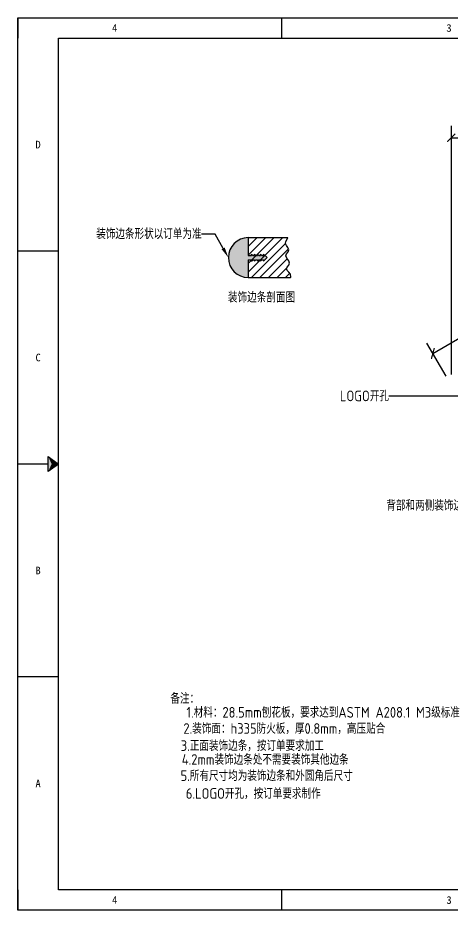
# Model space of a CAD drawing. Header units: millimetres. Extents: x -8883 to 24658, y -3888 to 19148.
# Drawn here: x 4 to 1632, y 2 to 3353 of the extents above; entities that cross this region are included whole.
import ezdxf
from ezdxf import colors
from ezdxf.entities.mleader import LeaderData, LeaderLine
from ezdxf.enums import TextEntityAlignment as Align
from ezdxf.math import Vec2, Vec3

# ---------------------------------------------------------------- set-up
doc = ezdxf.new("R2010")
doc.units = ezdxf.units.MM
doc.header["$MEASUREMENT"] = 0
doc.linetypes.add('DOT', pattern=[0.2, 0.1, -0.1])
for name, color, linetype in [('ATTACHMENT', 7, 'Continuous'), ('DIM', 254, 'Continuous'), ('print', 30, 'Continuous'), ('TITLEBLOCK', 7, 'Continuous')]:
    doc.layers.add(name, color=color, linetype=linetype)
doc.styles.add('Dartop', font='')
doc.styles.add('Dartop Text Style', font='gbenor.shx', dxfattribs={"bigfont": 'gbcbig.shx'})
doc.styles.get('Dartop').set_extended_font_data('FangSong_GB2312')
doc.dimstyles.new('Dartop DIM Style', dxfattribs={"dimscale": 20, "dimtxt": 2.5, "dimasz": 1.5, "dimexe": 2.25, "dimexo": 2, "dimtad": 1, "dimdsep": 46, "dimtxsty": 'Dartop Text Style', "dimblk": 'ARCHTICK', "dimcen": 0.09, "dimadec": 1, "dimazin": 0, "dimtfac": 1, "dimtofl": 0, "dimtmove": 0, "dimatfit": 1, "dimfxl": 1, "dimtolj": 1, "dimtzin": 0, "dimarcsym": 0})

# ---------------------------------------------------------------- blocks, each defined once
blk = doc.blocks.new('*U4')
at = {"color": 254, "linetype": 'Continuous', "extrusion": (0, 0, -1)}
for points in [[(-0.833, 11), (-0.75, 10.812), (-0.75, 11.188)], [(-0.833, 11), (-0.75, 11.188), (-1, 11)], [(-0.833, 11), (-1, 11), (-0.75, 10.812)]]:
    blk.add_solid(points, dxfattribs=at)
blk = doc.blocks.new('_ArchTick')
at = {"color": 0, "linetype": 'ByBlock', "const_width": 0.15}
blk.add_lwpolyline([(-0.5, -0.5), (0.5, 0.5)], dxfattribs=at)
blk = doc.blocks.new('*D9')
at = {"layer": 'Defpoints', "color": 0, "transparency": 16777216}
for p in [(4035.6, 2902.7), (1632.9, 1973.7), (4035.6, 1973.7)]:
    blk.add_point(p, dxfattribs=at)
at = {"layer": 'DIM', "color": 0, "lineweight": -2, "transparency": 16777216}
for p, q in [((1632.9, 2013.7), (1632.9, 2947.7)), ((4035.6, 2013.7), (4035.6, 2947.7)), ((1632.9, 2902.7), (4035.6, 2902.7))]:
    blk.add_line(p, q, dxfattribs=at)
at = {"layer": 'DIM', "color": 0, "lineweight": -2, "transparency": 16777216, "xscale": 30, "yscale": 30, "zscale": 30, "rotation": 180}
blk.add_blockref('_ArchTick', (1632.9, 2902.7), dxfattribs=at)
at = {"layer": 'DIM', "color": 0, "lineweight": -2, "transparency": 16777216, "xscale": 30, "yscale": 30, "zscale": 30}
blk.add_blockref('_ArchTick', (4035.6, 2902.7), dxfattribs=at)
at = {"layer": 'DIM', "color": 0, "transparency": 16777216, "char_height": 50, "attachment_point": 5, "style": 'Dartop Text Style'}
for s, insert in [('\\A1;2402.62', (2834.3, 2940.2)), ('\\A1;[94.59]', (2834.3, 2864.2))]:
    blk.add_mtext(s, dxfattribs=dict(at, insert=insert))
blk = doc.blocks.new('*D10')
at = {"layer": 'Defpoints', "color": 0, "transparency": 16777216}
for p in [(2739.2, 2773.9), (2809, 2653.4), (1633.1, 1972.2)]:
    blk.add_point(p, dxfattribs=at)
at = {"layer": 'DIM', "color": 0, "lineweight": -2, "transparency": 16777216}
for p, q in [((2788.9, 2688), (2716.6, 2812.8)), ((1563.3, 2092.7), (2739.2, 2773.9)), ((1613.1, 2006.8), (1540.8, 2131.6))]:
    blk.add_line(p, q, dxfattribs=at)
at = {"layer": 'DIM', "color": 0, "lineweight": -2, "transparency": 16777216, "xscale": 30, "yscale": 30, "zscale": 30}
for p, rotation in [((2739.2, 2773.9), 30.08460492132359), ((1563.3, 2092.7), 210.0846049213236)]:
    blk.add_blockref('_ArchTick', p, dxfattribs=dict(at, rotation=rotation))
at = {"layer": 'DIM', "color": 0, "transparency": 16777216, "char_height": 50, "attachment_point": 5, "rotation": 30.0846, "style": 'Dartop Text Style'}
for s, insert in [('\\A1;1358.9', (2132.5, 2465.7)), ('\\A1;[53.5]', (2170.6, 2399.9))]:
    blk.add_mtext(s, dxfattribs=dict(at, insert=insert))

msp = doc.modelspace()

# ---------------------------------------------------------------- hatches: boundary and pattern name
at = {"layer": 'ATTACHMENT', "linetype": 'Continuous'}
h = msp.add_hatch(color=256, dxfattribs=at)
edge = h.paths.add_edge_path()
edge.add_line((887.567, 2444.434), (893.61, 2444.434))
edge.add_line((893.61, 2444.434), (893.61, 2439.392))
edge.add_line((893.61, 2439.392), (898.67, 2444.434))
edge.add_line((898.67, 2444.434), (904.713, 2444.434))
edge.add_line((904.713, 2444.434), (904.713, 2439.392))
edge.add_line((904.713, 2439.392), (909.774, 2444.434))
edge.add_line((909.774, 2444.434), (915.817, 2444.434))
edge.add_line((915.817, 2444.434), (915.817, 2439.392))
edge.add_line((915.817, 2439.392), (920.877, 2444.434))
edge.add_line((920.877, 2444.434), (926.92, 2444.434))
edge.add_line((926.92, 2444.434), (926.92, 2439.392))
edge.add_line((926.92, 2439.392), (940.195, 2452.62))
edge.add_line((926.92, 2465.849), (940.195, 2452.62))
edge.add_line((926.92, 2460.806), (926.92, 2465.849))
edge.add_line((920.877, 2460.806), (926.92, 2460.806))
edge.add_line((915.817, 2465.849), (920.877, 2460.806))
edge.add_line((915.817, 2460.806), (915.817, 2465.849))
edge.add_line((909.774, 2460.806), (915.817, 2460.806))
edge.add_line((904.713, 2465.849), (909.774, 2460.806))
edge.add_line((904.713, 2460.806), (904.713, 2465.849))
edge.add_line((898.67, 2460.806), (904.713, 2460.806))
edge.add_line((893.61, 2465.849), (898.67, 2460.806))
edge.add_line((893.61, 2460.806), (893.61, 2465.849))
edge.add_line((887.567, 2460.806), (893.61, 2460.806))
edge.add_line((882.507, 2465.849), (887.567, 2460.806))
edge.add_line((882.507, 2460.806), (882.507, 2465.849))
edge.add_line((869.936, 2460.806), (882.507, 2460.806))
edge.add_line((869.936, 2527.423), (869.936, 2460.806))
edge.add_arc((869.936, 2452.62), 74.803, 90, 270)
edge.add_line((869.936, 2444.434), (869.936, 2377.817))
edge.add_line((869.936, 2444.434), (882.507, 2444.434))
edge.add_line((882.507, 2444.434), (882.507, 2439.392))
edge.add_line((882.507, 2439.392), (887.567, 2444.434))

# ---------------------------------------------------------------- linework, layer by layer
for p, q in [((869.936, 2494.161), (903.198, 2527.423)), ((869.936, 2462.134), (935.226, 2527.423)), ((869.936, 2430.106), (967.253, 2527.423)), ((869.936, 2398.079), (999.281, 2527.423)), ((869.936, 2527.423), (869.936, 2460.806)), ((869.936, 2527.423), (1018.318, 2527.423)), ((1009.355, 2505.647), (1010.938, 2513.624)), ((1010.938, 2513.624), (1015.587, 2521.77)), ((1015.587, 2521.77), (1018.318, 2527.423)), ((881.702, 2377.817), (1009.413, 2505.528)), ((913.73, 2377.817), (1020.868, 2484.956)), ((1013.192, 2497.736), (1009.355, 2505.647)), ((1019.035, 2489.891), (1013.192, 2497.736)), ((1021.966, 2482.001), (1019.035, 2489.891)), ((1019.08, 2474.415), (1021.966, 2482.001)), ((869.936, 2460.806), (882.507, 2460.806)), ((882.507, 2460.806), (882.507, 2465.849)), ((882.507, 2465.849), (887.567, 2460.806)), ((887.567, 2460.806), (893.61, 2460.806)), ((893.61, 2460.806), (893.61, 2465.849)), ((893.61, 2465.849), (898.67, 2460.806)), ((898.67, 2460.806), (904.713, 2460.806)), ((904.713, 2460.806), (904.713, 2465.849)), ((904.713, 2465.849), (909.774, 2460.806)), ((909.774, 2460.806), (915.817, 2460.806)), ((915.817, 2460.806), (915.817, 2465.849)), ((915.817, 2465.849), (920.877, 2460.806)), ((920.877, 2460.806), (926.92, 2460.806)), ((926.92, 2460.806), (926.92, 2465.849)), ((926.92, 2465.849), (940.195, 2452.62)), ((926.92, 2439.392), (940.195, 2452.62)), ((945.757, 2377.817), (1016.101, 2448.16)), ((1010.931, 2459.144), (1013.844, 2466.769)), ((1014.729, 2449.929), (1010.931, 2459.144)), ((1013.844, 2466.769), (1019.08, 2474.415)), ((1021.837, 2440.767), (1014.729, 2449.929)), ((869.936, 2444.434), (869.936, 2377.817)), ((869.936, 2444.434), (882.507, 2444.434)), ((882.507, 2439.392), (887.567, 2444.434)), ((882.507, 2444.434), (882.507, 2439.392)), ((887.567, 2444.434), (893.61, 2444.434)), ((893.61, 2439.392), (898.67, 2444.434)), ((893.61, 2444.434), (893.61, 2439.392)), ((898.67, 2444.434), (904.713, 2444.434)), ((904.713, 2439.392), (909.774, 2444.434)), ((904.713, 2444.434), (904.713, 2439.392)), ((909.774, 2444.434), (915.817, 2444.434)), ((915.817, 2439.392), (920.877, 2444.434)), ((915.817, 2444.434), (915.817, 2439.392)), ((920.877, 2444.434), (926.92, 2444.434)), ((926.92, 2444.434), (926.92, 2439.392)), ((977.785, 2377.817), (1015.595, 2415.627)), ((1013.296, 2410.277), (1016.234, 2417.114)), ((1016.234, 2417.114), (1021.726, 2424.277)), ((1021.726, 2424.277), (1025.119, 2431.558)), ((1025.119, 2431.558), (1021.837, 2440.767)), ((1009.812, 2377.817), (1025.666, 2393.671)), ((1016.234, 2403.762), (1013.296, 2410.277)), ((1022.575, 2397.345), (1016.234, 2403.762)), ((1028.271, 2390.573), (1022.575, 2397.345)), ((1029.621, 2379.197), (1028.271, 2390.573)), ((1028.969, 2377.817), (1029.621, 2379.197)), ((869.936, 2377.817), (1028.969, 2377.817))]:
    msp.add_line(p, q, dxfattribs=at)
msp.add_arc((869.936, 2452.62), 74.803, 90, 270, dxfattribs=at)
at = {"layer": 'print'}
msp.add_lwpolyline([(3.903, 3352.783), (4841.283, 3352.783), (4841.283, 2.429), (3.903, 2.429)], close=True, dxfattribs=at)
at = {"layer": 'TITLEBLOCK', "color": 0, "linetype": 'DOT'}
for p, q in [((3.903, 3352.783), (4765.139, 3352.783)), ((3.903, 78.573), (3.903, 3276.639)), ((4765.139, 2.429), (3.903, 2.429))]:
    msp.add_line(p, q, dxfattribs=at)
at = {"layer": 'TITLEBLOCK', "color": 0}
for p, q in [((3.903, 3352.783), (3.903, 3276.639)), ((995.99, 3276.639), (995.99, 3352.783)), ((156.192, 78.573), (156.192, 3276.639)), ((156.192, 3276.639), (4688.994, 3276.639)), ((156.192, 2477.123), (3.903, 2477.123)), ((118.119, 1677.606), (3.903, 1677.606)), ((156.192, 878.09), (3.903, 878.09)), ((3.903, 78.573), (3.903, 2.429)), ((4688.994, 78.573), (156.192, 78.573)), ((995.99, 2.429), (995.99, 78.573))]:
    msp.add_line(p, q, dxfattribs=at)
msp.add_lwpolyline([(156.192, 1677.606), (118.119, 1649.052), (118.119, 1706.16), (156.192, 1677.606)], close=True, dxfattribs=at)

# ---------------------------------------------------------------- block references
at = {"layer": 'TITLEBLOCK', "color": 0, "linetype": 'Continuous', "xscale": 152.2888407109637, "yscale": 152.2888407109637, "zscale": 152.2888407109637}
msp.add_blockref('*U4', (3.903, 2.429), dxfattribs=at)

# ---------------------------------------------------------------- texts
at = {"layer": 'DIM', "style": 'Dartop Text Style'}
for s, p in [('装饰边条剖面图', (919.556, 2303.893)), ('备注：', (630.957, 797.24)), ('1.材料：28.5mm刨花板，要求达到ASTM A208.1 M3级标准', (1151.25, 745.256)), ('2.装饰面：h335防火板，厚0.8mm，高压贴合           ', (1124.461, 684.492)), ('3.正面装饰边条，按订单要求加工                    ', (1101.961, 620.243)), ('4.2mm装饰边条处不需要装饰其他边条                 ', (1117.794, 568.155)), ('5.所有尺寸均为装饰边条和外圆角后尺寸              ', (1090.637, 507.391)), ('6.LOGO开孔，按订单要求制作              ', (1040.392, 440.504))]:
    msp.add_text(s, height=40, dxfattribs=at).set_placement(p, align=Align.MIDDLE_CENTER)
at = {"layer": 'TITLEBLOCK', "color": 0, "style": 'Dartop'}
for s, p in [('4', (367.798, 3314.711)), ('3', (1624.181, 3314.711)), ('D', (80.047, 2876.881)), ('C', (80.047, 2077.364)), ('B', (80.047, 1277.848)), ('A', (80.047, 478.332)), ('4', (367.798, 40.501)), ('3', (1624.181, 40.501))]:
    msp.add_text(s, height=28.554, dxfattribs=at).set_placement(p, align=Align.MIDDLE_CENTER)

# ---------------------------------------------------------------- dimensions: what is measured, and where the dimension line sits
at = {"layer": 'DIM'}
for p1, p2, distance, picture, middle in [((1632.949, 1973.705), (4035.565, 1973.708), 928.985, '*D9', (2834.257, 2902.692)), ((1633.149, 1972.183), (2808.988, 2653.371), 139.262, '*D10', (2151.259, 2433.278))]:
    dim = msp.add_aligned_dim(p1=p1, p2=p2, distance=distance, dimstyle='Dartop DIM Style', override={"dimscale": 20, "dimpost": '\\X'}, dxfattribs=at)
    dim.commit()
    dim.dimension.update_dxf_attribs({"geometry": picture, "text_midpoint": middle})

# ---------------------------------------------------------------- leaders
ml = msp.add_multileader_mtext('Standard', dxfattribs=at)
ml.set_content('装饰边条形状以订单为准', color=256, style='Dartop Text Style')
ml.set_leader_properties()
ml.build(insert=Vec2(0, 0))
ml.multileader.update_dxf_attribs({"dogleg_length": 0.36, "arrow_head_size": 40})
ctx = ml.context
ctx.base_point, ctx.char_height, ctx.arrow_head_size, ctx.landing_gap_size, ctx.plane_origin = Vec3(379.357, 2540.448), 40, 40, 0.09, Vec3(1021.904, 2701.686)
ctx.text_align_type = 2
notes = []
notes.append((ctx, [(0, (1, 1, 0), (744.835, 2540.448), (-1, 0), 50.298, [(0, [(795.133, 2452.62)], 0, [])])]))
ctx.mtext.insert, ctx.mtext.alignment, ctx.mtext.flow_direction = Vec3(694.447, 2561.992), 3, 5
ml = msp.add_multileader_mtext('Standard', dxfattribs=at)
ml.set_content('LOGO开孔', color=256, style='Dartop Text Style')
ml.set_leader_properties()
ml.build(insert=Vec2(0, 0))
ml.multileader.update_dxf_attribs({"dogleg_length": 0.36, "arrow_head_size": 40})
ctx = ml.context
ctx.base_point, ctx.char_height, ctx.arrow_head_size, ctx.landing_gap_size, ctx.plane_origin = Vec3(1243.331, 1931.942), 40, 40, 0.09, Vec3(1843.451, 1931.942)
ctx.text_align_type = 2
notes.append((ctx, [(0, (1, 1, 0), (1448.613, 1931.942), (-1, 0), 50.298, [(0, [(1843.451, 1931.942)], 0, [])])]))
ctx.mtext.insert, ctx.mtext.alignment, ctx.mtext.flow_direction = Vec3(1398.225, 1953.266), 3, 5
ml = msp.add_multileader_mtext('Standard', dxfattribs=at)
ml.set_content('背部和两侧装饰边条', color=256, style='Dartop Text Style')
ml.set_leader_properties()
ml.build(insert=Vec2(0, 0))
ml.multileader.update_dxf_attribs({"dogleg_length": 0.36, "arrow_head_size": 40})
ctx = ml.context
ctx.base_point, ctx.char_height, ctx.arrow_head_size, ctx.landing_gap_size, ctx.plane_origin = Vec3(1454.815, 1520.712), 40, 40, 0.09, Vec3(2040.008, 1681.95)
ctx.text_align_type = 2
notes.append((ctx, [(0, (1, 1, 0), (1762.94, 1520.712), (-1, 0), 50.298, [(0, [(1822.646, 1643.965)], 0, [])])]))
ctx.mtext.insert, ctx.mtext.alignment, ctx.mtext.flow_direction = Vec3(1712.552, 1542.256), 3, 5
for ctx, leaders in notes:
    for number, flags, end, landing, length, lines in leaders:
        leader = LeaderData()
        leader.index, (leader.has_last_leader_line, leader.has_dogleg_vector, leader.attachment_direction) = number, flags
        leader.last_leader_point, leader.dogleg_vector, leader.dogleg_length = Vec3(end), Vec3(landing), length
        for number, points, colour, breaks in lines:
            line = LeaderLine()
            line.index, line.vertices, line.color, line.breaks = number, Vec3.list(points), colors.encode_raw_color(colour), breaks
            leader.lines.append(line)
        ctx.leaders.append(leader)

doc.saveas('drawing.dxf')
